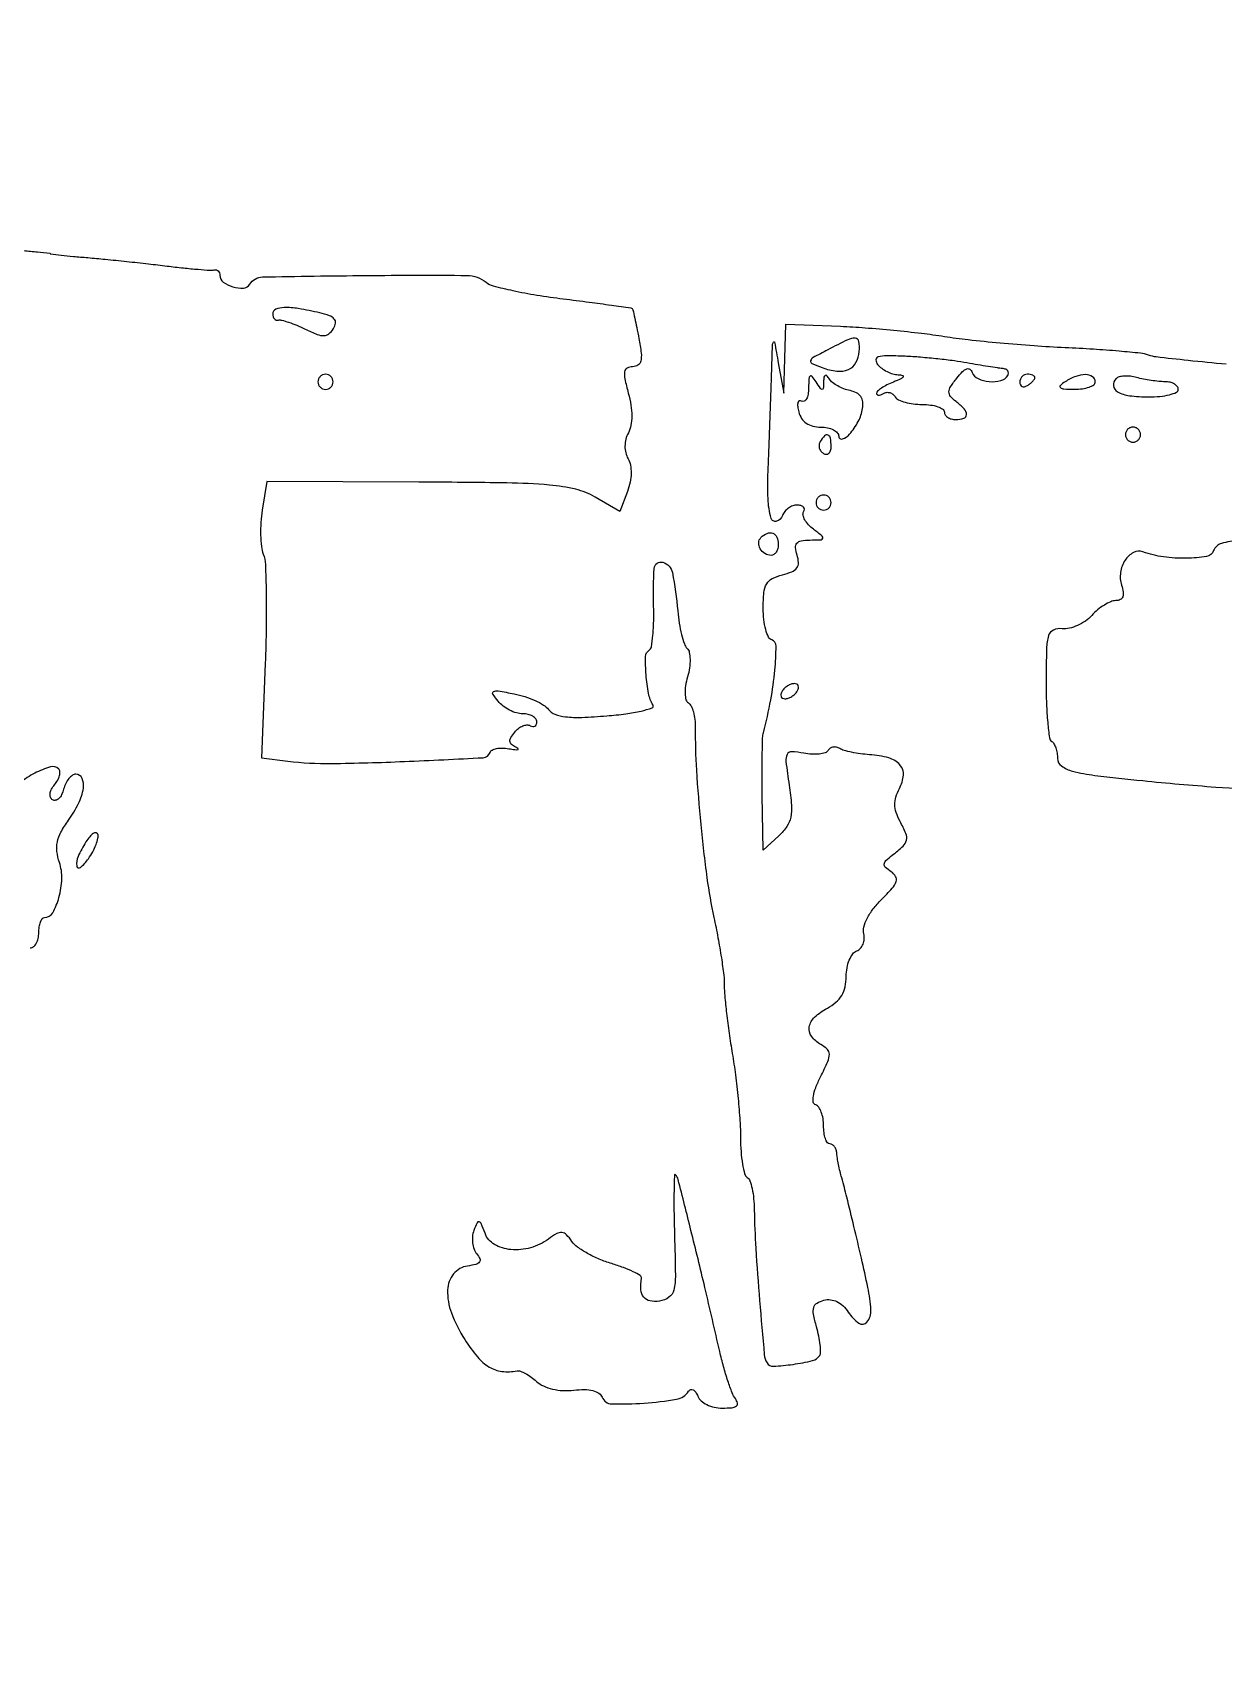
# Model space of a CAD drawing. Extents: x 0 to 4160, y 0 to 3120.
# Drawn here: x 943.2 to 1101, y 2688.6 to 2904.3 of the extents above; entities that cross this region are included whole.
import ezdxf

# ---------------------------------------------------------------- set-up
doc = ezdxf.new("R2010")
doc.units = 0

msp = doc.modelspace()

# ---------------------------------------------------------------- linework, layer by layer
for points in [[(4159.499279, 606.274193, 0.000001), (4159.667734, 974.478125, 0.000057)], [(1464, 3119.996847, 0.000069), (1048.172693, 3119.935785, 0.000194), (757.647081, 3119.740147, 0.000002), (520.492565, 3119.487217, 0.4139)], [(1964.75, 0.149832, 0.000016), (2717.930904, 0.232101, 0.000028), (3351.473438, 0.357111)], [(941.992464, 2875.387382, -0.00301), (943.828882, 2875.208621, -0.000366), (945.455874, 2875.039146, -0.383921), (945.5, 2874.990148, 0.38284), (945.543931, 2874.941183, 0.000474), (946.96875, 2874.787649, 0.003423), (948.582789, 2874.626439, 0.002059), (950.5, 2874.456154, -0.003426), (952.810196, 2874.244598, -0.00186), (955.646875, 2873.954561, -0.001853), (958.530879, 2873.638032, -0.002932), (961, 2873.343101, 0.004438), (963.16148, 2873.091515, 0.00614), (965.104687, 2872.906907, 0.003983), (966.735058, 2872.785267, 0.073528), (967.25, 2872.8267, -0.120682), (967.53569, 2872.822952, -0.128569), (967.779688, 2872.686771, -0.115972), (967.943029, 2872.434769, -0.086258), (968, 2872.106989, 0.236309), (968.440826, 2871.22634, 0.087844), (969.712501, 2870.584606, 0.088593), (971.118675, 2870.421628, 0.243626), (971.950037, 2870.919158, -0.254604), (973.660306, 2871.895232, -0.002879), (987.316521, 2872.08963, -0.003684), (1000.753641, 2872.104515, -0.173321), (1003.277443, 2871.184706, 0.111288), (1004.211477, 2870.709003, 0.009731), (1006.817502, 2870.099004, 0.012391), (1009.992095, 2869.50264, 0.00932), (1013.509058, 2868.998874, -0.001762), (1016.948319, 2868.559185, -0.002837), (1019.875308, 2868.157595, -0.000516), (1022.453095, 2867.786288, -0.165641), (1022.633247, 2867.694235, -0.135723), (1022.726262, 2867.524097, -0.002215), (1022.972058, 2866.455494, -0.005588), (1023.240019, 2865.201239, -0.003659), (1023.522106, 2863.75, -0.015083), (1023.826519, 2861.795421, -0.085763), (1023.777501, 2860.748066, -0.197853), (1023.40159, 2860.208539, -0.143881), (1022.691898, 2860, 0.125338), (1021.974785, 2859.817367, 0.231617), (1021.634787, 2859.33792, 0.09436), (1021.659869, 2858.392821, 0.013677), (1022.123588, 2856.51457, -0.027824), (1022.469888, 2854.919339, -0.039356), (1022.585215, 2853.471085, -0.045568), (1022.472337, 2852.224162, -0.077667), (1022.127773, 2851.238747, 0.05954), (1021.795194, 2850.387491, 0.060716), (1021.675488, 2849.487513, 0.062164), (1021.775876, 2848.604633, 0.06831), (1022.090156, 2847.803384, -0.080376), (1022.405103, 2846.94004, -0.052912), (1022.493644, 2845.884212, -0.047325), (1022.355868, 2844.708369, -0.038044), (1021.994906, 2843.486601), (1020.979084, 2840.814789), (1017.739542, 2842.718607, 0.074242), (1015.156791, 2843.759485, 0.037456), (1011.682506, 2844.320197, 0.017653), (1006.021737, 2844.602504, 0.0025), (994.362198, 2844.713589), (974.224395, 2844.804752), (973.613672, 2840.9855, 0.023985), (973.434933, 2839.37606, 0.021577), (973.402228, 2837.698778, 0.022148), (973.504763, 2836.191885, 0.06129), (973.751475, 2835.159864, -0.079138), (974.024254, 2833.808177, -0.006013), (974.133246, 2830.071355, -0.008159), (974.136901, 2825.588255, -0.00612), (974, 2820.654756), (973.5, 2808.156031), (977, 2807.733138, 0.033144), (982.764496, 2807.421673, 0.007745), (992.445274, 2807.690634, 0.002154), (1002.869464, 2808.186926, 0.30856), (1003.797769, 2808.893306, -0.19928), (1004.070351, 2809.207148, -0.06733), (1004.655173, 2809.406012, -0.054366), (1005.433097, 2809.472056, -0.039502), (1006.297947, 2809.382754, 0.012613), (1007.085914, 2809.258314, 0.088036), (1007.473699, 2809.27547, 0.612648), (1007.503644, 2809.391952, 0.070858), (1007.208262, 2809.586158, -0.06838), (1006.642847, 2809.953923, -0.199935), (1006.439258, 2810.36186, -0.154248), (1006.562656, 2810.870855, -0.037215), (1007.071569, 2811.586235, -0.054396), (1007.579194, 2812.07786, -0.067309), (1008.147785, 2812.408177, -0.080761), (1008.687795, 2812.535016, -0.157048), (1009.113307, 2812.429973, 0.096707), (1009.451507, 2812.30238, 0.174428), (1009.739534, 2812.354029, 0.171182), (1009.932242, 2812.578731, 0.09272), (1010, 2812.940983, 0.172524), (1009.856296, 2813.345061, 0.09374), (1009.448468, 2813.688914, 0.074129), (1008.84071, 2813.921549, 0.054449), (1008.122445, 2814, -0.073903), (1007.303193, 2814.121756, -0.044845), (1006.393266, 2814.490167, -0.043902), (1005.53609, 2815.030063, -0.058232), (1004.872445, 2815.668655, -0.028626), (1004.174936, 2816.623166, -0.455733), (1004.273494, 2816.964126, -0.151568), (1004.865673, 2817.043555, -0.006243), (1007, 2816.655183, -0.029365), (1008.416009, 2816.291816, -0.029533), (1009.776922, 2815.765602, -0.030908), (1010.902447, 2815.165547, -0.094528), (1011.538457, 2814.584701, 0.145255), (1012.393505, 2813.947949, 0.060529), (1013.807661, 2813.615796, 0.036836), (1015.952904, 2813.538219, 0.010652), (1019.264069, 2813.733125, 0.013117), (1021.790361, 2814.002767, 0.024109), (1023.824726, 2814.374583, 0.024572), (1025.263523, 2814.785379, 0.482169), (1025.399238, 2815.163037, -0.091881), (1024.796996, 2816.714248, -0.029025), (1024.475848, 2819.189032, -0.023165), (1024.41602, 2821.611572, -0.254168), (1024.882501, 2822.427381, 0.217885), (1025.180831, 2822.874726, 0.015509), (1025.37687, 2824.396946, 0.019591), (1025.486888, 2826.295323, 0.013405), (1025.469406, 2828.454885, -0.027159), (1025.563003, 2833.278191, -0.467273), (1026.690253, 2834.087786, -0.291626), (1027.966757, 2832.722687, -0.023636), (1028.668926, 2827.633102, 0.017966), (1028.874042, 2826.010694, 0.021394), (1029.187267, 2824.500203, 0.020762), (1029.553886, 2823.266092, 0.114272), (1029.918875, 2822.681125, -0.148689), (1030.205723, 2822.143578, -0.04506), (1030.303595, 2821.214095, -0.040395), (1030.229369, 2820.089277, -0.033177), (1029.97485, 2818.912307, 0.030126), (1029.709217, 2817.719189, 0.047657), (1029.642682, 2816.674273, 0.059829), (1029.764596, 2815.873948, 0.188832), (1030.084548, 2815.447746, -0.145668), (1030.443984, 2815.044421, -0.041604), (1030.738831, 2814.250168, -0.038091), (1030.936726, 2813.254262, -0.032428), (1030.995823, 2812.184262, 0.018019), (1031.144923, 2806.532712, 0.00882), (1031.721122, 2799.350105, 0.00878), (1032.540627, 2792.270845, 0.020304), (1033.46392, 2787, -0.007579), (1034.002353, 2784.328126, -0.007875), (1034.452176, 2781.675, -0.007638), (1034.769842, 2779.369445, -0.033651), (1034.84437, 2778, 0.026347), (1034.898885, 2776.630096, 0.006034), (1035.140706, 2774.325, 0.006224), (1035.48498, 2771.671874, 0.00603), (1035.898494, 2769, -0.009759), (1036.315151, 2766.168258, -0.007282), (1036.667981, 2763.031399, -0.007367), (1036.913942, 2760.064407, -0.016593), (1036.992446, 2757.809017, 0.017486), (1037.059653, 2755.97253, 0.024185), (1037.256846, 2754.335899, 0.02223), (1037.536958, 2753.03902, 0.192332), (1037.881923, 2752.572975, -0.174286), (1038.227762, 2752.138343, -0.028332), (1038.520424, 2751.082365, -0.028339), (1038.732179, 2749.745142, -0.021564), (1038.817096, 2748.263958, 0.012229), (1039.014064, 2743.163942, 0.005012), (1039.519938, 2736.254165, 0.00157), (1040.13922, 2729.091327, 0.116572), (1040.505781, 2727.990646, 0.273747), (1041.352057, 2727.547029, 0.022073), (1043.957712, 2727.797209, 0.02399), (1046.535929, 2728.287254, 0.197879), (1047.483266, 2728.972924, 0.143846), (1047.611055, 2729.438563, 0.022853), (1047.55026, 2730.393385, 0.023727), (1047.368499, 2731.543594, 0.018784), (1047.067077, 2732.766114, -0.020972), (1046.664675, 2734.429467, -0.116854), (1046.698607, 2735.340486, -0.189577), (1047.125953, 2735.908988, -0.074065), (1048.045089, 2736.30154, -0.094377), (1048.906857, 2736.359869, -0.083933), (1049.768945, 2736.104407, -0.075424), (1050.574294, 2735.546169, -0.057055), (1051.268349, 2734.722365, 0.088585), (1052.678577, 2733.247052, 0.40179), (1053.749154, 2733.390129, 0.184157), (1054.266105, 2735.006129, 0.039443), (1053.867221, 2737.976955, 0.003106), (1053.006034, 2741.854908, 0.002378), (1052.017991, 2746.084373, 0.002325), (1051.075361, 2749.954742, 0.007617), (1050.40158, 2752.5, -0.010551), (1050.180001, 2753.357335, -0.008713), (1049.979171, 2754.279687, -0.00882), (1049.824559, 2755.132613, -0.02318), (1049.753034, 2755.75, 0.063979), (1049.65777, 2756.22788, 0.077598), (1049.447246, 2756.632812, 0.09141), (1049.157958, 2756.904568, 0.143943), (1048.833333, 2757, -0.249756), (1048.513347, 2757.170471, -0.065026), (1048.244792, 2757.709896, -0.050326), (1048.060687, 2758.490937, -0.032743), (1048, 2759.416667, 0.040341), (1047.923194, 2760.367079, 0.049797), (1047.694142, 2761.22539, 0.057948), (1047.358525, 2761.876294, 0.165799), (1046.958782, 2762.180406, -0.277931), (1046.639727, 2762.553966, -0.083962), (1046.641938, 2763.331648, -0.051384), (1046.957738, 2764.45931, -0.021755), (1047.598034, 2765.896058, 0.010922), (1048.564255, 2767.943672, 0.102718), (1048.770084, 2768.889233, 0.20495), (1048.498693, 2769.540769, 0.065495), (1047.639251, 2770.182009, -0.104488), (1046.399584, 2771.265834, -0.208165), (1046.103435, 2772.510007, -0.164003), (1046.811871, 2773.800958, -0.063181), (1048.5, 2775, 0.053726), (1049.642813, 2775.779738, 0.082141), (1050.414796, 2776.694804, 0.081746), (1050.85337, 2777.813112, 0.052702), (1051, 2779.200364, -0.045231), (1051.102846, 2780.334924, -0.05195), (1051.408163, 2781.378565, -0.059369), (1051.856651, 2782.186005, -0.145712), (1052.389492, 2782.595968, 0.114844), (1052.885324, 2782.931625, 0.089158), (1053.237552, 2783.482156, 0.082694), (1053.393877, 2784.161074, 0.079435), (1053.325305, 2784.864033, -0.132026), (1053.331256, 2785.744865, -0.05138), (1053.777668, 2786.889163, -0.044228), (1054.568105, 2788.141487, -0.033505), (1055.638125, 2789.365398, 0.014665), (1057.076911, 2790.891152, 0.097082), (1057.606795, 2791.788952, 0.220442), (1057.543097, 2792.462315, 0.115963), (1056.952311, 2793.084951, -0.037604), (1056.213037, 2793.653883, -0.230685), (1056.036925, 2794.086911, -0.189237), (1056.255693, 2794.550136, -0.024883), (1057.099234, 2795.269003, 0.021478), (1058.529339, 2796.471039, 0.151641), (1058.98137, 2797.246276, 0.157261), (1058.906276, 2798.126933, 0.023596), (1058.133796, 2799.75, -0.041156), (1057.617907, 2800.939782, -0.077492), (1057.438938, 2801.968847, -0.080295), (1057.584085, 2802.978885, -0.047141), (1058.057457, 2804.107359, 0.103098), (1058.578366, 2805.879265, 0.204343), (1058.122307, 2807.243223, 0.146753), (1056.638899, 2808.159981, 0.048289), (1054.081827, 2808.587412, -0.016811), (1052.884919, 2808.710818, -0.017479), (1051.714592, 2808.913296, -0.017451), (1050.717904, 2809.158436, -0.069489), (1050.143072, 2809.411577, 0.086519), (1049.71802, 2809.581824, 0.094093), (1049.273217, 2809.591044, 0.100245), (1048.878095, 2809.439275, 0.113147), (1048.592965, 2809.150421, -0.178359), (1048.202943, 2808.845079, -0.048794), (1047.426885, 2808.676665, -0.042864), (1046.446794, 2808.646751, -0.033443), (1045.388975, 2808.776473, 0.03387), (1043.743171, 2808.976877, 0.307588), (1043.155397, 2808.621866, 0.139161), (1043.01127, 2807.693958, 0.006599), (1043.441984, 2804.538313, -0.016708), (1043.749588, 2801.885471, -0.071011), (1043.654447, 2800.295298, -0.100973), (1043.139866, 2799.087664, -0.054228), (1042.076876, 2797.856994), (1040, 2795.92209), (1039.881579, 2803.211045, -0.003506), (1039.855128, 2806.075966, -0.004814), (1039.874217, 2808.652619, -0.00315), (1039.924628, 2810.812442, -0.05616), (1040.022809, 2811.5, 0.017101), (1040.993993, 2815.846231, 0.023856), (1041.541713, 2819.791677, 0.019115), (1041.707786, 2822.981679, 0.326633), (1041.134726, 2823.788425, -0.206336), (1040.696194, 2824.179858, -0.042636), (1040.333326, 2825.174234, -0.038289), (1040.083006, 2826.488966, -0.027908), (1040, 2827.974925, -0.023125), (1040.096864, 2830.068134, -0.107669), (1040.459974, 2831.21352, -0.146116), (1041.204463, 2831.919859, -0.055814), (1042.556815, 2832.424904, 0.037055), (1043.800409, 2832.836992, 0.135591), (1044.448452, 2833.343686, 0.170439), (1044.662968, 2834.037088, 0.067534), (1044.489427, 2835.033312, -0.05032), (1044.280207, 2836.030672, -0.205081), (1044.458319, 2836.609881, -0.178442), (1045.024325, 2836.930017, -0.036981), (1046.182612, 2837.031803, 0.007754), (1047.657256, 2837.074922, 0.31234), (1047.90118, 2837.260438, 0.311165), (1047.813913, 2837.554765, 0.007719), (1046.649862, 2838.465269, -0.043176), (1045.982645, 2839.067976, -0.059488), (1045.506571, 2839.719528, -0.074891), (1045.27897, 2840.319319, -0.194071), (1045.355874, 2840.766798, 0.140549), (1045.451997, 2841.108389, 0.191267), (1045.333591, 2841.40233, 0.137883), (1044.999371, 2841.600793, 0.065548), (1044.499044, 2841.666667, 0.089212), (1043.918823, 2841.562311, 0.066575), (1043.343687, 2841.256382, 0.065556), (1042.860623, 2840.803883, 0.080353), (1042.550096, 2840.269951, -0.227927), (1041.762582, 2839.527145, -0.420786), (1041.057377, 2839.902023, -0.06409), (1040.642718, 2842.511247, -0.017511), (1040.665364, 2846.688575, 0.000615), (1040.783405, 2849.69758, 0.000421), (1040.910364, 2853.114769, 0.000424), (1041.027139, 2856.407928, 0.00086), (1041.112389, 2859, -0.000722), (1041.238909, 2862.879413, -0.125726), (1041.354123, 2863.273857, -0.692543), (1041.497551, 2863.248507, -0.001821), (1042, 2860.5), (1042.716189, 2856.5), (1042.858095, 2861.077296), (1043, 2865.654591), (1050.25, 2865.354752, -0.008495), (1053.498248, 2865.165091, -0.005371), (1057.279687, 2864.838876, -0.005393), (1060.989431, 2864.438229, -0.009895), (1064, 2864.019629, 0.011722), (1067.157538, 2863.592347, 0.005061), (1071.38125, 2863.164556, 0.005004), (1075.887162, 2862.799645, 0.006607), (1080, 2862.562544, -0.004686), (1083.748017, 2862.360921, -0.006234), (1087.15, 2862.103298, -0.00452), (1089.988111, 2861.826876, -0.061298), (1091, 2861.591471, 0.059339), (1092.088182, 2861.333835, 0.002166), (1096.31875, 2860.868276, 0.003933), (1101.335665, 2860.37804, 0.002747)], [(1103.068707, 2836.972793, 0.055543), (1100.712227, 2836.569042, 0.235127), (1099.687854, 2835.628945, -0.266042), (1098.737769, 2834.853786, -0.036653), (1096.096703, 2834.612675, -0.039048), (1093.042114, 2834.797049, -0.050889), (1090.323113, 2835.462528, 0.209155), (1089.065324, 2835.373527, 0.129818), (1087.955726, 2834.357922, 0.106817), (1087.348056, 2832.736529, 0.113758), (1087.484769, 2831.047988, -0.039794), (1087.699169, 2830.123092, -0.126826), (1087.633825, 2829.497448, -0.1929), (1087.303294, 2829.133627, -0.113531), (1086.722375, 2829, 0.100951), (1086.056252, 2828.864123, 0.037435), (1085.20218, 2828.422437, 0.035226), (1084.315754, 2827.78621, 0.035583), (1083.530613, 2827.033827, -0.05724), (1082.692621, 2826.297551, -0.046336), (1081.649536, 2825.708718, -0.048005), (1080.569518, 2825.34436, -0.082886), (1079.625625, 2825.283827, 0.128461), (1078.455956, 2825.102053, 0.220713), (1077.813193, 2824.378941, 0.067171), (1077.543042, 2822.683787, 0.005434), (1077.484159, 2818.164299, 0.009764), (1077.533583, 2815.318909, 0.014715), (1077.697937, 2812.844423, 0.009446), (1077.930671, 2810.823208, 0.224588), (1078.234159, 2810.355282, -0.127165), (1078.528479, 2810.048242, -0.046434), (1078.775034, 2809.493869, -0.042315), (1078.943412, 2808.809071, -0.03915), (1079, 2808.08747, 0.243109), (1079.514873, 2807.09112, 0.090858), (1080.985179, 2806.40673, 0.033941), (1083.938206, 2805.849286, 0.004421), (1090.308598, 2805.146487, 0.007049), (1099.974776, 2804.304001, 0.017629), (1107.053794, 2804.037811, 0.015223)], [(942.875, 2783, 0.172937), (943.30426, 2783.153047, 0.09363), (943.669531, 2783.5875, 0.073991), (943.916672, 2784.234886, 0.054294), (944, 2785, -0.035668), (944.054752, 2785.766546, -0.053772), (944.220312, 2786.414792, -0.069969), (944.462433, 2786.860952, -0.235061), (944.75, 2787.007802, 0.265881), (945.841485, 2787.647527, 0.063768), (946.678108, 2789.662435, 0.058628), (947.050131, 2792.139551, 0.088656), (946.736066, 2794.291801, -0.04988), (946.404972, 2795.758136, -0.082959), (946.459473, 2797.020612, -0.072456), (946.935616, 2798.3116, -0.030203), (947.921526, 2799.889793, 0.039042), (949.273242, 2802.141056, 0.075865), (949.913921, 2804.132572, 0.14479), (949.744174, 2805.45383, 0.297172), (948.90638, 2806, 0.155353), (948.44956, 2805.854553, 0.06827), (947.981241, 2805.415804, 0.058123), (947.572654, 2804.772056, 0.048451), (947.29269, 2804.011247, -0.050099), (947.02525, 2803.29178, -0.086397), (946.650773, 2802.776414, -0.128502), (946.234859, 2802.54133, -0.205946), (945.837752, 2802.600275, -0.162698), (945.556159, 2802.938245, -0.125319), (945.497015, 2803.417661, -0.090737), (945.681265, 2803.997698, -0.051088), (946.093942, 2804.613194, 0.045935), (946.502684, 2805.209473, 0.062222), (946.747635, 2805.814253, 0.078023), (946.802523, 2806.336001, 0.185713), (946.646727, 2806.686607, 0.274213), (945.542593, 2806.96869, 0.047793), (943.462784, 2806.136411, 0.047679), (941.547985, 2804.905155, 0.228789)]]:
    msp.add_lwpolyline(points, format="xyb")
for points in [[(975, 2867, 0.075978), (975.056395, 2866.631019, 0.108976), (975.220312, 2866.345013, 0.130141), (975.464532, 2866.186939, 0.136905), (975.75, 2866.174512, -0.12213), (976.196727, 2866.16806, -0.016229), (977.108536, 2865.896012, -0.018004), (978.186284, 2865.492298, -0.014232), (979.321613, 2864.981368, 0.017346), (980.905825, 2864.280257, 0.1009), (981.799379, 2864.116878, 0.172774), (982.44348, 2864.36112, 0.077193), (983.044031, 2865.056856, 0.098815), (983.316241, 2865.777793, 0.224812), (983.160147, 2866.324261, 0.129062), (982.522807, 2866.754315, 0.027228), (981.222417, 2867.131685, 0.014356), (978.393182, 2867.7031, 0.047971), (976.506921, 2867.844283, 0.095959), (975.399657, 2867.605392, 0.300312)], [(1048.545856, 2862.241512, 0.006028), (1046.615255, 2861.201109, 0.191657), (1046.281184, 2860.792807, 0.380678), (1046.441461, 2860.434349, 0.017137), (1047.79697, 2859.879402, 0.06026), (1049.765447, 2859.41031, 0.131814), (1051.2867, 2859.637974, 0.164332), (1052.279999, 2860.538452, 0.108785), (1052.727012, 2862.026082, 0.058387), (1052.672179, 2863.347964, 0.35408), (1052.197656, 2863.774411, 0.125751), (1051.195261, 2863.572562, 0.008332)], [(1055.162526, 2860.304168, 0.060798), (1055.696325, 2859.800235, 0.04198), (1056.40504, 2859.36448, 0.042217), (1057.170031, 2859.05629, 0.065008), (1057.872445, 2858.936614, -0.047797), (1058.468371, 2858.856007, -0.518195), (1058.545227, 2858.666147, -0.142603), (1058.22964, 2858.391614, -0.012615), (1057.25, 2857.968838, 0.021149), (1056.388173, 2857.579331, 0.029981), (1055.660938, 2857.156436, 0.030094), (1055.130154, 2856.755584, 0.219371), (1055, 2856.473207, 0.217419), (1055.079551, 2856.298911, 0.176127), (1055.273452, 2856.224646, 0.097983), (1055.573754, 2856.278749, 0.045025), (1055.930902, 2856.457295, -0.108373), (1056.334197, 2856.598899, -0.099685), (1056.77286, 2856.565079, -0.095498), (1057.179369, 2856.360589, -0.090427), (1057.489919, 2856.016312, 0.145171), (1057.928657, 2855.62455, 0.040811), (1058.797439, 2855.298542, 0.037484), (1059.887154, 2855.074833, 0.031897), (1061.059017, 2855, -0.032276), (1062.18562, 2854.9272, -0.049716), (1063.136086, 2854.70625, -0.064068), (1063.793368, 2854.384097, -0.251914), (1064, 2854, 0.148195), (1064.115568, 2853.618646, 0.098894), (1064.440625, 2853.29375, 0.082425), (1064.926543, 2853.074694, 0.064853), (1065.5, 2853, 0.077159), (1066.568714, 2853.165909, 0.321284), (1066.936692, 2853.659072, 0.198208), (1066.644893, 2854.406864, 0.038827), (1065.546134, 2855.389757, -0.051438), (1064.821178, 2856.071877, -0.18971), (1064.616409, 2856.654296, -0.135734), (1064.835337, 2857.345596, -0.022149), (1065.660886, 2858.5, -0.025967), (1066.405563, 2859.354171, -0.112749), (1066.965004, 2859.718547, -0.249451), (1067.384135, 2859.661119, -0.147826), (1067.698085, 2859.25, 0.198331), (1068.466448, 2858.425603, 0.085342), (1069.946794, 2858.033837, 0.084978), (1071.478892, 2858.158376, 0.194022), (1072.396994, 2858.833333, 0.128541), (1072.496496, 2859.157409, 0.172785), (1072.406467, 2859.448472, 0.139261), (1072.128723, 2859.660443, 0.075194), (1071.706011, 2859.757209, -0.017134), (1071.028842, 2859.831452, -0.003419), (1069.826141, 2860.013599, -0.003613), (1068.428416, 2860.245434, -0.003361), (1067, 2860.502879, 0.013327), (1065.325475, 2860.77034, 0.00623), (1063.144586, 2861.031705, 0.006167), (1060.849085, 2861.249233, 0.008594), (1058.790081, 2861.383171, 0.008995), (1056.332614, 2861.45638, 0.075369), (1055.235552, 2861.303279, 0.332704), (1054.942936, 2860.909704, 0.174147)], [(981, 2858, 0.099038), (981.076342, 2857.618362, 0.097945), (981.29375, 2857.29375, 0.097945), (981.618362, 2857.076342, 0.099038), (982, 2857, 0.099038), (982.381638, 2857.076342, 0.097945), (982.70625, 2857.29375, 0.097945), (982.923658, 2857.618362, 0.099038), (983, 2858, 0.099038), (982.923658, 2858.381638, 0.097945), (982.70625, 2858.70625, 0.097945), (982.381638, 2858.923658, 0.099038), (982, 2859, 0.099038), (981.618362, 2858.923658, 0.097945), (981.29375, 2858.70625, 0.097945), (981.076342, 2858.381638, 0.099038)], [(1046.015313, 2857.190983, -0.038133), (1045.945023, 2856.344632, -0.081722), (1045.738143, 2855.724856, -0.154828), (1045.437233, 2855.428172, -0.261926), (1045.093259, 2855.442363, 0.236417), (1044.80112, 2855.46851, 0.238295), (1044.606613, 2855.250238, 0.095442), (1044.570513, 2854.733252, 0.033809), (1044.70989, 2854.00138, 0.082227), (1045.091141, 2853.147342, 0.096261), (1045.711724, 2852.51483, 0.089525), (1046.562976, 2852.13017, 0.061537), (1047.616631, 2852, -0.048975), (1048.528714, 2851.910447, -0.068974), (1049.299885, 2851.643304, -0.089156), (1049.819128, 2851.249354, -0.188152), (1050, 2850.785714, 0.505109), (1050.489906, 2850.424491, 0.1407), (1051.439382, 2851.046115, 0.056999), (1052.58934, 2852.735386, 0.079665), (1053.171352, 2854.463748, 0.073092), (1053.18898, 2855.349615, 0.122874), (1052.921073, 2856.039212, 0.1208), (1052.356415, 2856.529767, 0.069242), (1051.5, 2856.82943, -0.041892), (1050.680446, 2857.066926, -0.036525), (1049.871686, 2857.446502, -0.038259), (1049.189206, 2857.901794, -0.083003), (1048.765313, 2858.365682, 0.039474), (1048.432935, 2858.799601, 0.332494), (1048.205747, 2858.844766, 0.25313), (1048.04843, 2858.628641, 0.028244), (1048, 2858, -0.013145), (1047.959637, 2857.136384, -0.392993), (1047.812916, 2857, -0.246379), (1047.590222, 2857.116826, -0.007698), (1047, 2858, 0.025105), (1046.483883, 2858.716964, 0.418214), (1046.219823, 2858.744645, 0.210879), (1046.050865, 2858.40984, 0.011265)], [(1074, 2857.940983, 0.108972), (1074.078288, 2857.586039, 0.182303), (1074.29375, 2857.3746, 0.161196), (1074.6179, 2857.343488, 0.082592), (1075, 2857.5, 0.029505), (1075.382774, 2857.768994, 0.035638), (1075.70625, 2858.066025, 0.038439), (1075.934461, 2858.34829, 0.151918), (1076, 2858.559017, 0.210953), (1075.92554, 2858.727648, 0.081139), (1075.70625, 2858.870461, 0.061769), (1075.382849, 2858.967655, 0.042167), (1075, 2859, 0.105053), (1074.618444, 2858.918938, 0.099167), (1074.29375, 2858.688914, 0.09642), (1074.076123, 2858.345238, 0.093332)], [(1080, 2858, 0.043106), (1079.371881, 2857.512621, 0.461139), (1079.383071, 2857.228862, 0.155556), (1079.849063, 2857.054211, 0.011096), (1081.25, 2857.015313, 0.03458), (1082.303322, 2857.082357, 0.052836), (1083.192188, 2857.298248, 0.069028), (1083.80301, 2857.617555, 0.242407), (1084, 2858, 0.251537), (1083.636788, 2858.676305, 0.147327), (1082.7337, 2858.948307, 0.089354), (1081.417104, 2858.711128, 0.05437)], [(1086.751758, 2858.418424, 0.223939), (1086.417341, 2857.487249, 0.245608), (1086.937627, 2856.688781, 0.096803), (1088.546898, 2856.157972, 0.031411), (1091.059017, 2856, 0.023957), (1092.56932, 2856.072405, 0.038191), (1093.842336, 2856.29375, 0.044731), (1094.751017, 2856.61304, 0.293924), (1095, 2857, 0.169904), (1094.866119, 2857.382618, 0.093421), (1094.485938, 2857.710261, 0.074343), (1093.91943, 2857.934298, 0.055151), (1093.25, 2858.013655, -0.022947), (1092.434716, 2858.057469, -0.011784), (1091.419093, 2858.183172, -0.011687), (1090.377643, 2858.362033, -0.017265), (1089.474571, 2858.571559, 0.037544), (1088.648044, 2858.728337, 0.042172), (1087.839256, 2858.751079, 0.04659), (1087.160085, 2858.648922, 0.136588)], [(1088, 2851, 0.099038), (1088.076342, 2850.618362, 0.097945), (1088.29375, 2850.29375, 0.097945), (1088.618362, 2850.076342, 0.099038), (1089, 2850, 0.099038), (1089.381638, 2850.076342, 0.097945), (1089.70625, 2850.29375, 0.097945), (1089.923658, 2850.618362, 0.099038), (1090, 2851, 0.099038), (1089.923658, 2851.381638, 0.097945), (1089.70625, 2851.70625, 0.097945), (1089.381638, 2851.923658, 0.099038), (1089, 2852, 0.099038), (1088.618362, 2851.923658, 0.097945), (1088.29375, 2851.70625, 0.097945), (1088.076342, 2851.381638, 0.099038)], [(1047.542705, 2850.069098, 0.108373), (1047.401101, 2849.665803, 0.099685), (1047.434921, 2849.22714, 0.095498), (1047.639411, 2848.820631, 0.090427), (1047.983688, 2848.510081, 0.136093), (1048.36964, 2848.397824, 0.190788), (1048.701458, 2848.524436, 0.140899), (1048.925389, 2848.890269, 0.067432), (1049, 2849.440983, 0.039415), (1048.914842, 2850.519563, 0.25701), (1048.592818, 2850.933879, 0.315493), (1048.13314, 2850.838655, 0.050477)], [(1047, 2842, 0.099038), (1047.076342, 2841.618362, 0.097945), (1047.29375, 2841.29375, 0.097945), (1047.618362, 2841.076342, 0.099038), (1048, 2841, 0.099038), (1048.381638, 2841.076342, 0.097945), (1048.70625, 2841.29375, 0.097945), (1048.923658, 2841.618362, 0.099038), (1049, 2842, 0.099038), (1048.923658, 2842.381638, 0.097945), (1048.70625, 2842.70625, 0.097945), (1048.381638, 2842.923658, 0.099038), (1048, 2843, 0.099038), (1047.618362, 2842.923658, 0.097945), (1047.29375, 2842.70625, 0.097945), (1047.076342, 2842.381638, 0.099038)], [(1042, 2836.5, -0.06085), (1041.929934, 2835.926402, -0.079459), (1041.723586, 2835.440625, -0.097386), (1041.417907, 2835.1154, -0.156819), (1041.059017, 2835, -0.139398), (1040.230079, 2835.235684, -0.123736), (1039.603969, 2835.880661, -0.139481), (1039.401415, 2836.683432, -0.191124), (1039.693853, 2837.36052, -0.094876), (1040.508765, 2837.913511, -0.1934), (1041.269246, 2837.932483, -0.202875), (1041.806289, 2837.424643, -0.103624)], [(1042.5, 2817, 0.076764), (1042.338175, 2816.617617, 0.154201), (1042.357263, 2816.29375, 0.186277), (1042.550471, 2816.079239, 0.117858), (1042.881966, 2816, 0.085235), (1043.310186, 2816.073533, 0.053414), (1043.769763, 2816.29375, 0.051777), (1044.189439, 2816.617474, 0.064269), (1044.5, 2817, 0.076764), (1044.661825, 2817.382383, 0.154201), (1044.642737, 2817.70625, 0.186277), (1044.449529, 2817.920761, 0.117858), (1044.118034, 2818, 0.085235), (1043.689814, 2817.926467, 0.053414), (1043.230237, 2817.70625, 0.051777), (1042.810561, 2817.382526, 0.064269)], [(950.24671, 2797.023438, 0.032873), (949.211363, 2795.094107, 0.144364), (949.032844, 2793.827823, 0.59087), (949.52569, 2793.644142, 0.062374), (950.574747, 2794.803253, 0.027935), (951.15338, 2795.736197, 0.032809), (951.590551, 2796.680173, 0.034754), (951.845836, 2797.509451, 0.138604), (951.821457, 2798.035629, 0.289884), (951.58651, 2798.227472, 0.174673), (951.22356, 2798.144243, 0.078005), (950.748694, 2797.721864, 0.032483)], [(1028.244605, 2744.922062, -0.004598), (1028.356739, 2739.613408, -0.059133), (1028.146654, 2737.64273, -0.184129), (1027.504823, 2736.681047, -0.119825), (1026.25, 2736.180449, -0.079836), (1024.977011, 2736.203691, -0.183972), (1024.16939, 2736.689415, -0.153221), (1023.799417, 2737.668243, -0.051329), (1023.869413, 2739.213503, 0.302769), (1023.709053, 2739.553992, 0.022107), (1022.752893, 2740.074416, 0.024965), (1021.466297, 2740.624943, 0.015827), (1019.919284, 2741.142329, -0.027536), (1018.27795, 2741.73432, -0.026982), (1016.70009, 2742.506588, -0.028023), (1015.394395, 2743.334583, -0.084855), (1014.656526, 2744.07999, 0.038662), (1013.921266, 2744.973945, 0.177509), (1013.327701, 2745.263496, 0.156457), (1012.641705, 2745.118784, 0.028275), (1011.533947, 2744.401164, -0.089053), (1009.163145, 2743.244997, -0.091825), (1006.564276, 2743.002704, -0.108046), (1004.379029, 2743.691704, -0.175725), (1003.136342, 2745.160469, 0.009228), (1002.631263, 2746.452063, 0.237662), (1002.355235, 2746.690716, 0.361054), (1002.084041, 2746.560805, 0.016171), (1001.651313, 2745.53372, 0.068403), (1001.468876, 2744.753902, 0.0548), (1001.482919, 2743.890783, 0.056284), (1001.680188, 2743.07837, 0.085726), (1002.041121, 2742.450452, -0.067606), (1002.444534, 2741.803723, -0.274666), (1002.394146, 2741.361284, -0.169657), (1001.919055, 2741.046495, -0.02707), (1000.808374, 2740.8272, 0.191219), (998.965767, 2739.775412, 0.160826), (998.178687, 2737.654262, 0.100777), (998.684599, 2734.60625, 0.049475), (1000.453266, 2731.074032, 0.033539), (1002.122865, 2728.784851, 0.083551), (1003.693193, 2727.443607, 0.105025), (1005.380356, 2726.864051, 0.07579), (1007.375159, 2726.923299, -0.134381), (1007.824274, 2726.884498, -0.03465), (1008.493786, 2726.583411, -0.032714), (1009.237701, 2726.119815, -0.028224), (1009.954302, 2725.541356, 0.075868), (1010.876286, 2724.931862, 0.050516), (1012.07611, 2724.51858, 0.046236), (1013.453858, 2724.326716, 0.040491), (1014.907368, 2724.377571, -0.030979), (1016.316997, 2724.453725, -0.059541), (1017.437944, 2724.310699, -0.081966), (1018.232012, 2723.966124, -0.159176), (1018.663269, 2723.435122, 0.304231), (1019.903733, 2722.561252, 0.023243), (1024.204763, 2722.66203, 0.025195), (1028.50152, 2723.181369, 0.207786), (1030.110837, 2724.236675, -0.166772), (1030.393193, 2724.455653, -0.208169), (1030.720775, 2724.428951, -0.12557), (1031.052654, 2724.124915, -0.053279), (1031.329452, 2723.583846, 0.12141), (1031.758826, 2722.966938, 0.067365), (1032.526895, 2722.456459, 0.059714), (1033.513474, 2722.115466, 0.053424), (1034.59106, 2722, 0.022101), (1035.843083, 2722.055369, 0.135878), (1036.441897, 2722.279735, 0.304684), (1036.584611, 2722.669849, 0.100611), (1036.310536, 2723.25, -0.068479), (1035.880885, 2724.026945, -0.012041), (1035.316221, 2725.601562, -0.012853), (1034.742113, 2727.494088, -0.011238), (1034.237705, 2729.5, 0.002189), (1032.265871, 2737.988093, 0.003082), (1030.427704, 2745.538718, 0.000714), (1028.732074, 2752.280684, 0.126249), (1028.382528, 2752.922062, 0.669532), (1028.231418, 2752.865299, 0.003565), (1028.179769, 2750.746162, 0.007651), (1028.174686, 2748.123112, 0.004238)]]:
    msp.add_lwpolyline(points, format="xyb", close=True)

doc.saveas('drawing.dxf')
